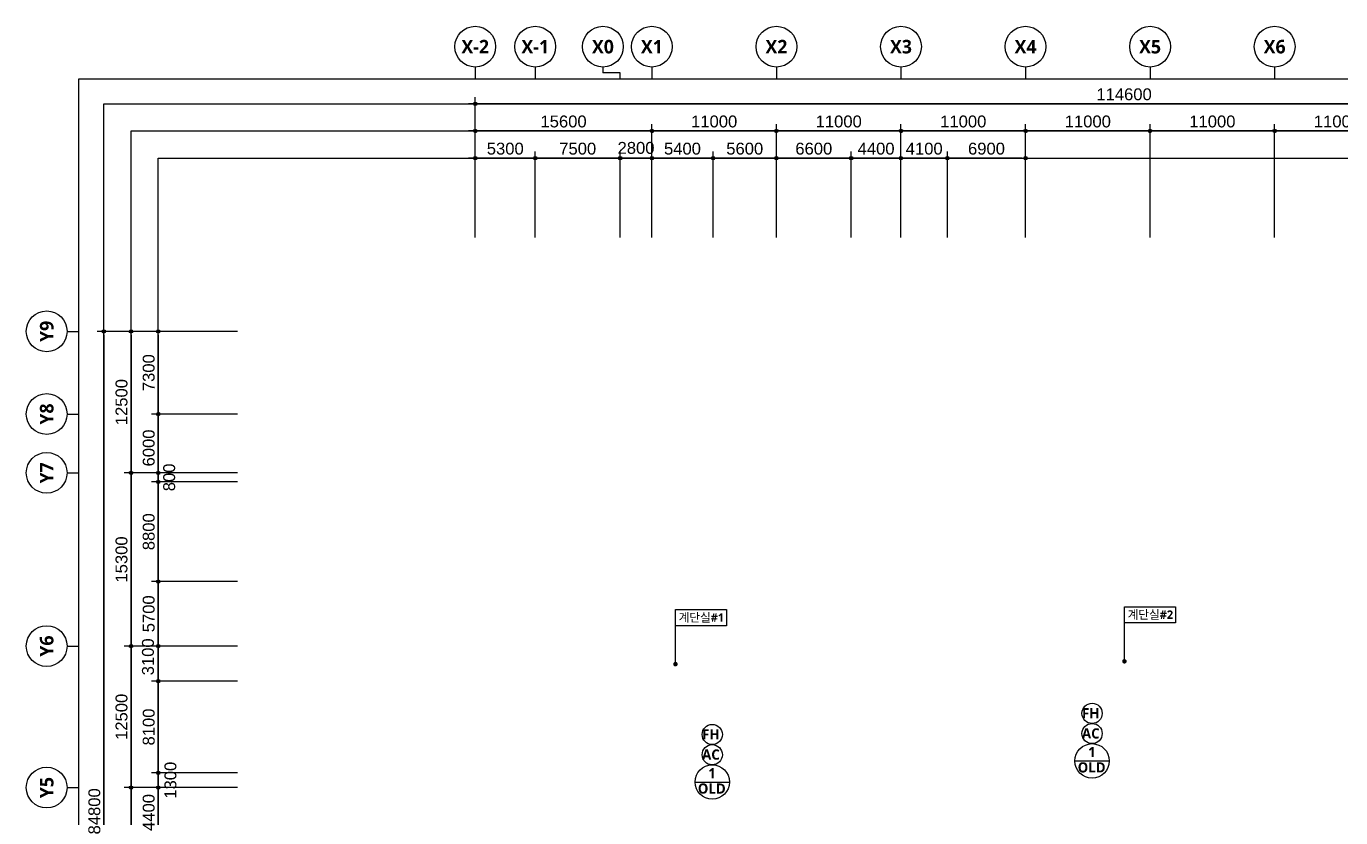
# Model space of a CAD drawing. Header units: millimetres. Extents: x 28132 to 241812, y 7641 to 169666.
# Drawn here: x 28132 to 144216, y 99754 to 169666 of the extents above; entities that cross this region are included whole.
import ezdxf
from ezdxf.enums import TextEntityAlignment as Align

# ---------------------------------------------------------------- set-up
doc = ezdxf.new("R2010")
doc.units = ezdxf.units.MM
doc.header["$LTSCALE"] = 50
doc.header["$MEASUREMENT"] = 0
doc.layers.get('0').update_dxf_attribs({"linetype": 'CONTINUOUS'})
doc.layers.get('Defpoints').update_dxf_attribs({"color": 181, "linetype": 'CONTINUOUS'})
for name, color, linetype in [('0_OLD', 3, 'CONTINUOUS'), ('A-ANNO-TEXT2', 7, 'CONTINUOUS'), ('SYM', 8, 'CONTINUOUS'), ('X-SEC-종$0$A-ST-AXIS-BUB', 7, 'CONTINUOUS')]:
    doc.layers.add(name, color=color, linetype=linetype)
doc.layers.add('Defpoint', color=161, linetype='CONTINUOUS', plot=False)
doc.styles.add('SH_대대리576', font='')
doc.styles.get("Standard").update_dxf_attribs({"font": 'arial.ttf'})
doc.styles.get('SH_대대리576').set_extended_font_data('NanumGothic', bold=True)
doc.dimstyles.new('SHP 600', dxfattribs={"dimscale": 300, "dimtxt": 3.5, "dimasz": 1, "dimexe": 2, "dimexo": 2, "dimgap": 1, "dimtad": 1, "dimdec": 0, "dimzin": 0, "dimdsep": 46, "dimtxsty": 'Standard', "dimblk": 'DIMDOT', "dimcen": 0.09, "dimclrt": 3, "dimadec": 0, "dimazin": 1, "dimtfac": 1, "dimtdec": 0, "dimtix": 1, "dimtmove": 2, "dimatfit": 0, "dimldrblk": 'DIMDOT', "dimfxl": 1, "dimtfillclr": 3, "dimtolj": 1, "dimtzin": 0, "dimarcsym": 0})

# ---------------------------------------------------------------- blocks, each defined once
blk = doc.blocks.new('DIMDOT')
at = {"linetype": 'Continuous'}
blk.add_line((-2, 0), (2, 0), dxfattribs=at)
for radius in [0.5, 0.25]:
    blk.add_circle((0, 0), radius, dxfattribs=at)
blk = doc.blocks.new('*D228')
at = {"color": 0, "lineweight": -2}
for p, q in [((46782, 142716), (34382, 142716)), ((34982, 142416), (34982, 58216)), ((46782, 57916), (34382, 57916))]:
    blk.add_line(p, q, dxfattribs=at)
at = {"layer": 'Defpoints', "color": 0}
for p in [(47382, 142716), (34982, 57916), (47382, 57916)]:
    blk.add_point(p, dxfattribs=at)
at = {"color": 0, "linetype": 'ByBlock', "lineweight": -2, "xscale": 300, "yscale": 300, "zscale": 300}
for p, rotation in [((34982, 142716), 90), ((34982, 57916), 270)]:
    blk.add_blockref('DIMDOT', p, dxfattribs=dict(at, rotation=rotation))
at = {"color": 3, "insert": (34146, 100316), "char_height": 1050, "attachment_point": 5, "rotation": 90}
blk.add_mtext('\\A1;84800', dxfattribs=at)
blk = doc.blocks.new('*D232')
at = {"color": 0, "lineweight": -2}
for p, q in [((46782, 102416), (36782, 102416)), ((37382, 102116), (37382, 91716)), ((46782, 91416), (36782, 91416))]:
    blk.add_line(p, q, dxfattribs=at)
at = {"layer": 'Defpoints', "color": 0}
for p in [(47382, 102416), (37382, 91416), (47382, 91416)]:
    blk.add_point(p, dxfattribs=at)
at = {"color": 0, "linetype": 'ByBlock', "lineweight": -2, "xscale": 300, "yscale": 300, "zscale": 300}
for p, rotation in [((37382, 102416), 90), ((37382, 91416), 270)]:
    blk.add_blockref('DIMDOT', p, dxfattribs=dict(at, rotation=rotation))
at = {"color": 3, "insert": (36546, 96916), "char_height": 1050, "attachment_point": 5, "rotation": 90}
blk.add_mtext('\\A1;11000', dxfattribs=at)
blk = doc.blocks.new('*D233')
at = {"color": 0, "lineweight": -2}
for p, q in [((46782, 114916), (36782, 114916)), ((37382, 114616), (37382, 102716)), ((46782, 102416), (36782, 102416))]:
    blk.add_line(p, q, dxfattribs=at)
at = {"layer": 'Defpoints', "color": 0}
for p in [(47382, 114916), (37382, 102416), (47382, 102416)]:
    blk.add_point(p, dxfattribs=at)
at = {"color": 0, "linetype": 'ByBlock', "lineweight": -2, "xscale": 300, "yscale": 300, "zscale": 300}
for p, rotation in [((37382, 114916), 90), ((37382, 102416), 270)]:
    blk.add_blockref('DIMDOT', p, dxfattribs=dict(at, rotation=rotation))
at = {"color": 3, "insert": (36546, 108666), "char_height": 1050, "attachment_point": 5, "rotation": 90}
blk.add_mtext('\\A1;12500', dxfattribs=at)
blk = doc.blocks.new('*D234')
at = {"color": 0, "lineweight": -2}
for p, q in [((46782, 130216), (36782, 130216)), ((37382, 129916), (37382, 115216)), ((46782, 114916), (36782, 114916))]:
    blk.add_line(p, q, dxfattribs=at)
at = {"layer": 'Defpoints', "color": 0}
for p in [(47382, 130216), (37382, 114916), (47382, 114916)]:
    blk.add_point(p, dxfattribs=at)
at = {"color": 0, "linetype": 'ByBlock', "lineweight": -2, "xscale": 300, "yscale": 300, "zscale": 300}
for p, rotation in [((37382, 130216), 90), ((37382, 114916), 270)]:
    blk.add_blockref('DIMDOT', p, dxfattribs=dict(at, rotation=rotation))
at = {"color": 3, "insert": (36545, 122566), "char_height": 1050, "attachment_point": 5, "rotation": 90}
blk.add_mtext('\\A1;15300', dxfattribs=at)
blk = doc.blocks.new('*D235')
at = {"color": 0, "lineweight": -2}
for p, q in [((46782, 142716), (36782, 142716)), ((37382, 142416), (37382, 130516)), ((46782, 130216), (36782, 130216))]:
    blk.add_line(p, q, dxfattribs=at)
at = {"layer": 'Defpoints', "color": 0}
for p in [(47382, 142716), (37382, 130216), (47382, 130216)]:
    blk.add_point(p, dxfattribs=at)
at = {"color": 0, "linetype": 'ByBlock', "lineweight": -2, "xscale": 300, "yscale": 300, "zscale": 300}
for p, rotation in [((37382, 142716), 90), ((37382, 130216), 270)]:
    blk.add_blockref('DIMDOT', p, dxfattribs=dict(at, rotation=rotation))
at = {"color": 3, "insert": (36546, 136466), "char_height": 1050, "attachment_point": 5, "rotation": 90}
blk.add_mtext('\\A1;12500', dxfattribs=at)
blk = doc.blocks.new('*D236')
at = {"color": 0, "lineweight": -2}
for p, q in [((46782, 135416), (39182, 135416)), ((39782, 135116), (39782, 129716)), ((46782, 129416), (39182, 129416))]:
    blk.add_line(p, q, dxfattribs=at)
at = {"layer": 'Defpoints', "color": 0}
for p in [(47382, 135416), (39782, 129416), (47382, 129416)]:
    blk.add_point(p, dxfattribs=at)
at = {"color": 0, "linetype": 'ByBlock', "lineweight": -2, "xscale": 300, "yscale": 300, "zscale": 300}
for p, rotation in [((39782, 135416), 90), ((39782, 129416), 270)]:
    blk.add_blockref('DIMDOT', p, dxfattribs=dict(at, rotation=rotation))
at = {"color": 3, "insert": (38946, 132416), "char_height": 1050, "attachment_point": 5, "rotation": 90}
blk.add_mtext('\\A1;6000', dxfattribs=at)
blk = doc.blocks.new('*D237')
at = {"color": 0, "lineweight": -2}
for p, q in [((46782, 129416), (39182, 129416)), ((39782, 129116), (39782, 120916)), ((46782, 120616), (39182, 120616))]:
    blk.add_line(p, q, dxfattribs=at)
at = {"layer": 'Defpoints', "color": 0}
for p in [(47382, 129416), (39782, 120616), (47382, 120616)]:
    blk.add_point(p, dxfattribs=at)
at = {"color": 0, "linetype": 'ByBlock', "lineweight": -2, "xscale": 300, "yscale": 300, "zscale": 300}
for p, rotation in [((39782, 129416), 90), ((39782, 120616), 270)]:
    blk.add_blockref('DIMDOT', p, dxfattribs=dict(at, rotation=rotation))
at = {"color": 3, "insert": (38946, 125016), "char_height": 1050, "attachment_point": 5, "rotation": 90}
blk.add_mtext('\\A1;8800', dxfattribs=at)
blk = doc.blocks.new('*D238')
at = {"color": 0, "lineweight": -2}
for p, q in [((46782, 120616), (39182, 120616)), ((39782, 120316), (39782, 115216)), ((46782, 114916), (39182, 114916))]:
    blk.add_line(p, q, dxfattribs=at)
at = {"layer": 'Defpoints', "color": 0}
for p in [(47382, 120616), (39782, 114916), (47382, 114916)]:
    blk.add_point(p, dxfattribs=at)
at = {"color": 0, "linetype": 'ByBlock', "lineweight": -2, "xscale": 300, "yscale": 300, "zscale": 300}
for p, rotation in [((39782, 120616), 90), ((39782, 114916), 270)]:
    blk.add_blockref('DIMDOT', p, dxfattribs=dict(at, rotation=rotation))
at = {"color": 3, "insert": (38946, 117766), "char_height": 1050, "attachment_point": 5, "rotation": 90}
blk.add_mtext('\\A1;5700', dxfattribs=at)
blk = doc.blocks.new('*D239')
at = {"color": 0, "lineweight": -2}
for p, q in [((46782, 114916), (39182, 114916)), ((39782, 114616), (39782, 112116)), ((46782, 111816), (39182, 111816))]:
    blk.add_line(p, q, dxfattribs=at)
at = {"layer": 'Defpoints', "color": 0}
for p in [(47382, 114916), (39782, 111816), (47382, 111816)]:
    blk.add_point(p, dxfattribs=at)
at = {"color": 0, "linetype": 'ByBlock', "lineweight": -2, "xscale": 300, "yscale": 300, "zscale": 300}
for p, rotation in [((39782, 114916), 90), ((39782, 111816), 270)]:
    blk.add_blockref('DIMDOT', p, dxfattribs=dict(at, rotation=rotation))
at = {"color": 3, "insert": (38881, 113966), "char_height": 1050, "attachment_point": 5, "rotation": 90}
blk.add_mtext('\\A1;3100', dxfattribs=at)
blk = doc.blocks.new('*D240')
at = {"color": 0, "lineweight": -2}
for p, q in [((46782, 111816), (39182, 111816)), ((39782, 111516), (39782, 104016)), ((46782, 103716), (39182, 103716))]:
    blk.add_line(p, q, dxfattribs=at)
at = {"layer": 'Defpoints', "color": 0}
for p in [(47382, 111816), (39782, 103716), (47382, 103716)]:
    blk.add_point(p, dxfattribs=at)
at = {"color": 0, "linetype": 'ByBlock', "lineweight": -2, "xscale": 300, "yscale": 300, "zscale": 300}
for p, rotation in [((39782, 111816), 90), ((39782, 103716), 270)]:
    blk.add_blockref('DIMDOT', p, dxfattribs=dict(at, rotation=rotation))
at = {"color": 3, "insert": (38946, 107766), "char_height": 1050, "attachment_point": 5, "rotation": 90}
blk.add_mtext('\\A1;8100', dxfattribs=at)
blk = doc.blocks.new('*D241')
at = {"color": 0, "lineweight": -2}
for p, q in [((46782, 103716), (39182, 103716)), ((39782, 103416), (39782, 102716)), ((46782, 102416), (39182, 102416))]:
    blk.add_line(p, q, dxfattribs=at)
at = {"layer": 'Defpoints', "color": 0}
for p in [(47382, 103716), (39782, 102416), (47382, 102416)]:
    blk.add_point(p, dxfattribs=at)
at = {"color": 0, "linetype": 'ByBlock', "lineweight": -2, "xscale": 300, "yscale": 300, "zscale": 300}
for p, rotation in [((39782, 103716), 90), ((39782, 102416), 270)]:
    blk.add_blockref('DIMDOT', p, dxfattribs=dict(at, rotation=rotation))
at = {"color": 3, "insert": (40867, 103066), "char_height": 1050, "attachment_point": 5, "rotation": 90}
blk.add_mtext('\\A1;1300', dxfattribs=at)
blk = doc.blocks.new('*D242')
at = {"color": 0, "lineweight": -2}
for p, q in [((46782, 102416), (39182, 102416)), ((39782, 102116), (39782, 98316)), ((46782, 98016), (39182, 98016))]:
    blk.add_line(p, q, dxfattribs=at)
at = {"layer": 'Defpoints', "color": 0}
for p in [(47382, 102416), (39782, 98016), (47382, 98016)]:
    blk.add_point(p, dxfattribs=at)
at = {"color": 0, "linetype": 'ByBlock', "lineweight": -2, "xscale": 300, "yscale": 300, "zscale": 300}
for p, rotation in [((39782, 102416), 90), ((39782, 98016), 270)]:
    blk.add_blockref('DIMDOT', p, dxfattribs=dict(at, rotation=rotation))
at = {"color": 3, "insert": (38946, 100216), "char_height": 1050, "attachment_point": 5, "rotation": 90}
blk.add_mtext('\\A1;4400', dxfattribs=at)
blk = doc.blocks.new('*D251')
at = {"color": 0, "lineweight": -2}
for p, q in [((46782, 142716), (39182, 142716)), ((39782, 142416), (39782, 135716)), ((46782, 135416), (39182, 135416))]:
    blk.add_line(p, q, dxfattribs=at)
at = {"layer": 'Defpoints', "color": 0}
for p in [(47382, 142716), (39782, 135416), (47382, 135416)]:
    blk.add_point(p, dxfattribs=at)
at = {"color": 0, "linetype": 'ByBlock', "lineweight": -2, "xscale": 300, "yscale": 300, "zscale": 300}
for p, rotation in [((39782, 142716), 90), ((39782, 135416), 270)]:
    blk.add_blockref('DIMDOT', p, dxfattribs=dict(at, rotation=rotation))
at = {"color": 3, "insert": (38945, 139066), "char_height": 1050, "attachment_point": 5, "rotation": 90}
blk.add_mtext('\\A1;7300', dxfattribs=at)
blk = doc.blocks.new('*D252')
at = {"color": 0, "lineweight": -2}
for p, q in [((67782, 151016), (67782, 163416)), ((182082, 162816), (68082, 162816)), ((182382, 151016), (182382, 163416))]:
    blk.add_line(p, q, dxfattribs=at)
at = {"layer": 'Defpoints', "color": 0}
for p in [(67782, 162816), (67782, 150416), (182382, 150416)]:
    blk.add_point(p, dxfattribs=at)
at = {"color": 0, "linetype": 'ByBlock', "lineweight": -2, "xscale": 300, "yscale": 300, "zscale": 300, "rotation": 180}
blk.add_blockref('DIMDOT', (67782, 162816), dxfattribs=at)
at = {"color": 0, "linetype": 'ByBlock', "lineweight": -2, "xscale": 300, "yscale": 300, "zscale": 300}
blk.add_blockref('DIMDOT', (182382, 162816), dxfattribs=at)
at = {"color": 3, "insert": (125082, 163652), "char_height": 1050, "attachment_point": 5}
blk.add_mtext('\\A1;114600', dxfattribs=at)
blk = doc.blocks.new('*D253')
at = {"color": 0, "lineweight": -2}
for p, q in [((83382, 151016), (83382, 161016)), ((94082, 160416), (83682, 160416)), ((94382, 151016), (94382, 161016))]:
    blk.add_line(p, q, dxfattribs=at)
at = {"layer": 'Defpoints', "color": 0}
for p in [(83382, 160416), (83382, 150416), (94382, 150416)]:
    blk.add_point(p, dxfattribs=at)
at = {"color": 0, "linetype": 'ByBlock', "lineweight": -2, "xscale": 300, "yscale": 300, "zscale": 300, "rotation": 180}
blk.add_blockref('DIMDOT', (83382, 160416), dxfattribs=at)
at = {"color": 0, "linetype": 'ByBlock', "lineweight": -2, "xscale": 300, "yscale": 300, "zscale": 300}
blk.add_blockref('DIMDOT', (94382, 160416), dxfattribs=at)
at = {"color": 3, "insert": (88882, 161252), "char_height": 1050, "attachment_point": 5}
blk.add_mtext('\\A1;11000', dxfattribs=at)
blk = doc.blocks.new('*D254')
at = {"color": 0, "lineweight": -2}
for p, q in [((94382, 151016), (94382, 161016)), ((105082, 160416), (94682, 160416)), ((105382, 151016), (105382, 161016))]:
    blk.add_line(p, q, dxfattribs=at)
at = {"layer": 'Defpoints', "color": 0}
for p in [(94382, 160416), (94382, 150416), (105382, 150416)]:
    blk.add_point(p, dxfattribs=at)
at = {"color": 0, "linetype": 'ByBlock', "lineweight": -2, "xscale": 300, "yscale": 300, "zscale": 300, "rotation": 180}
blk.add_blockref('DIMDOT', (94382, 160416), dxfattribs=at)
at = {"color": 0, "linetype": 'ByBlock', "lineweight": -2, "xscale": 300, "yscale": 300, "zscale": 300}
blk.add_blockref('DIMDOT', (105382, 160416), dxfattribs=at)
at = {"color": 3, "insert": (99882, 161252), "char_height": 1050, "attachment_point": 5}
blk.add_mtext('\\A1;11000', dxfattribs=at)
blk = doc.blocks.new('*D255')
at = {"color": 0, "lineweight": -2}
for p, q in [((105382, 151016), (105382, 161016)), ((116082, 160416), (105682, 160416)), ((116382, 151016), (116382, 161016))]:
    blk.add_line(p, q, dxfattribs=at)
at = {"layer": 'Defpoints', "color": 0}
for p in [(105382, 160416), (105382, 150416), (116382, 150416)]:
    blk.add_point(p, dxfattribs=at)
at = {"color": 0, "linetype": 'ByBlock', "lineweight": -2, "xscale": 300, "yscale": 300, "zscale": 300, "rotation": 180}
blk.add_blockref('DIMDOT', (105382, 160416), dxfattribs=at)
at = {"color": 0, "linetype": 'ByBlock', "lineweight": -2, "xscale": 300, "yscale": 300, "zscale": 300}
blk.add_blockref('DIMDOT', (116382, 160416), dxfattribs=at)
at = {"color": 3, "insert": (110882, 161252), "char_height": 1050, "attachment_point": 5}
blk.add_mtext('\\A1;11000', dxfattribs=at)
blk = doc.blocks.new('*D256')
at = {"color": 0, "lineweight": -2}
for p, q in [((116382, 151016), (116382, 161016)), ((127082, 160416), (116682, 160416)), ((127382, 151016), (127382, 161016))]:
    blk.add_line(p, q, dxfattribs=at)
at = {"layer": 'Defpoints', "color": 0}
for p in [(116382, 160416), (116382, 150416), (127382, 150416)]:
    blk.add_point(p, dxfattribs=at)
at = {"color": 0, "linetype": 'ByBlock', "lineweight": -2, "xscale": 300, "yscale": 300, "zscale": 300, "rotation": 180}
blk.add_blockref('DIMDOT', (116382, 160416), dxfattribs=at)
at = {"color": 0, "linetype": 'ByBlock', "lineweight": -2, "xscale": 300, "yscale": 300, "zscale": 300}
blk.add_blockref('DIMDOT', (127382, 160416), dxfattribs=at)
at = {"color": 3, "insert": (121882, 161252), "char_height": 1050, "attachment_point": 5}
blk.add_mtext('\\A1;11000', dxfattribs=at)
blk = doc.blocks.new('*D257')
at = {"color": 0, "lineweight": -2}
for p, q in [((127382, 151016), (127382, 161016)), ((138082, 160416), (127682, 160416)), ((138382, 151016), (138382, 161016))]:
    blk.add_line(p, q, dxfattribs=at)
at = {"layer": 'Defpoints', "color": 0}
for p in [(127382, 160416), (127382, 150416), (138382, 150416)]:
    blk.add_point(p, dxfattribs=at)
at = {"color": 0, "linetype": 'ByBlock', "lineweight": -2, "xscale": 300, "yscale": 300, "zscale": 300, "rotation": 180}
blk.add_blockref('DIMDOT', (127382, 160416), dxfattribs=at)
at = {"color": 0, "linetype": 'ByBlock', "lineweight": -2, "xscale": 300, "yscale": 300, "zscale": 300}
blk.add_blockref('DIMDOT', (138382, 160416), dxfattribs=at)
at = {"color": 3, "insert": (132882, 161252), "char_height": 1050, "attachment_point": 5}
blk.add_mtext('\\A1;11000', dxfattribs=at)
blk = doc.blocks.new('*D258')
at = {"color": 0, "lineweight": -2}
for p, q in [((138382, 151016), (138382, 161016)), ((149082, 160416), (138682, 160416)), ((149382, 151016), (149382, 161016))]:
    blk.add_line(p, q, dxfattribs=at)
at = {"layer": 'Defpoints', "color": 0}
for p in [(138382, 160416), (138382, 150416), (149382, 150416)]:
    blk.add_point(p, dxfattribs=at)
at = {"color": 0, "linetype": 'ByBlock', "lineweight": -2, "xscale": 300, "yscale": 300, "zscale": 300, "rotation": 180}
blk.add_blockref('DIMDOT', (138382, 160416), dxfattribs=at)
at = {"color": 0, "linetype": 'ByBlock', "lineweight": -2, "xscale": 300, "yscale": 300, "zscale": 300}
blk.add_blockref('DIMDOT', (149382, 160416), dxfattribs=at)
at = {"color": 3, "insert": (143882, 161252), "char_height": 1050, "attachment_point": 5}
blk.add_mtext('\\A1;11000', dxfattribs=at)
blk = doc.blocks.new('*D262')
at = {"color": 0, "lineweight": -2}
for p, q in [((67782, 151016), (67782, 161016)), ((83082, 160416), (68082, 160416)), ((83382, 151016), (83382, 161016))]:
    blk.add_line(p, q, dxfattribs=at)
at = {"layer": 'Defpoints', "color": 0}
for p in [(67782, 160416), (67782, 150416), (83382, 150416)]:
    blk.add_point(p, dxfattribs=at)
at = {"color": 0, "linetype": 'ByBlock', "lineweight": -2, "xscale": 300, "yscale": 300, "zscale": 300, "rotation": 180}
blk.add_blockref('DIMDOT', (67782, 160416), dxfattribs=at)
at = {"color": 0, "linetype": 'ByBlock', "lineweight": -2, "xscale": 300, "yscale": 300, "zscale": 300}
blk.add_blockref('DIMDOT', (83382, 160416), dxfattribs=at)
at = {"color": 3, "insert": (75582, 161252), "char_height": 1050, "attachment_point": 5}
blk.add_mtext('\\A1;15600', dxfattribs=at)
blk = doc.blocks.new('*D263')
at = {"color": 0, "lineweight": -2}
for p, q in [((67782, 151016), (67782, 158616)), ((72782, 158016), (68082, 158016)), ((73082, 151016), (73082, 158616))]:
    blk.add_line(p, q, dxfattribs=at)
at = {"layer": 'Defpoints', "color": 0}
for p in [(67782, 158016), (67782, 150416), (73082, 150416)]:
    blk.add_point(p, dxfattribs=at)
at = {"color": 0, "linetype": 'ByBlock', "lineweight": -2, "xscale": 300, "yscale": 300, "zscale": 300, "rotation": 180}
blk.add_blockref('DIMDOT', (67782, 158016), dxfattribs=at)
at = {"color": 0, "linetype": 'ByBlock', "lineweight": -2, "xscale": 300, "yscale": 300, "zscale": 300}
blk.add_blockref('DIMDOT', (73082, 158016), dxfattribs=at)
at = {"color": 3, "insert": (70432, 158853), "char_height": 1050, "attachment_point": 5}
blk.add_mtext('\\A1;5300', dxfattribs=at)
blk = doc.blocks.new('*D264')
at = {"color": 0, "lineweight": -2}
for p, q in [((73082, 151016), (73082, 158616)), ((80282, 158016), (73382, 158016)), ((80582, 151016), (80582, 158616))]:
    blk.add_line(p, q, dxfattribs=at)
at = {"layer": 'Defpoints', "color": 0}
for p in [(73082, 158016), (73082, 150416), (80582, 150416)]:
    blk.add_point(p, dxfattribs=at)
at = {"color": 0, "linetype": 'ByBlock', "lineweight": -2, "xscale": 300, "yscale": 300, "zscale": 300, "rotation": 180}
blk.add_blockref('DIMDOT', (73082, 158016), dxfattribs=at)
at = {"color": 0, "linetype": 'ByBlock', "lineweight": -2, "xscale": 300, "yscale": 300, "zscale": 300}
blk.add_blockref('DIMDOT', (80582, 158016), dxfattribs=at)
at = {"color": 3, "insert": (76832, 158852), "char_height": 1050, "attachment_point": 5}
blk.add_mtext('\\A1;7500', dxfattribs=at)
blk = doc.blocks.new('*D265')
at = {"color": 0, "lineweight": -2}
for p, q in [((80582, 151016), (80582, 158616)), ((83082, 158016), (80882, 158016)), ((83382, 151016), (83382, 158616))]:
    blk.add_line(p, q, dxfattribs=at)
at = {"layer": 'Defpoints', "color": 0}
for p in [(80582, 158016), (80582, 150416), (83382, 150416)]:
    blk.add_point(p, dxfattribs=at)
at = {"color": 0, "linetype": 'ByBlock', "lineweight": -2, "xscale": 300, "yscale": 300, "zscale": 300, "rotation": 180}
blk.add_blockref('DIMDOT', (80582, 158016), dxfattribs=at)
at = {"color": 0, "linetype": 'ByBlock', "lineweight": -2, "xscale": 300, "yscale": 300, "zscale": 300}
blk.add_blockref('DIMDOT', (83382, 158016), dxfattribs=at)
at = {"color": 3, "insert": (81982, 158917), "char_height": 1050, "attachment_point": 5}
blk.add_mtext('\\A1;2800', dxfattribs=at)
blk = doc.blocks.new('*D266')
at = {"color": 0, "lineweight": -2}
for p, q in [((83382, 151016), (83382, 158616)), ((88482, 158016), (83682, 158016)), ((88782, 151016), (88782, 158616))]:
    blk.add_line(p, q, dxfattribs=at)
at = {"layer": 'Defpoints', "color": 0}
for p in [(83382, 158016), (83382, 150416), (88782, 150416)]:
    blk.add_point(p, dxfattribs=at)
at = {"color": 0, "linetype": 'ByBlock', "lineweight": -2, "xscale": 300, "yscale": 300, "zscale": 300, "rotation": 180}
blk.add_blockref('DIMDOT', (83382, 158016), dxfattribs=at)
at = {"color": 0, "linetype": 'ByBlock', "lineweight": -2, "xscale": 300, "yscale": 300, "zscale": 300}
blk.add_blockref('DIMDOT', (88782, 158016), dxfattribs=at)
at = {"color": 3, "insert": (86082, 158852), "char_height": 1050, "attachment_point": 5}
blk.add_mtext('\\A1;5400', dxfattribs=at)
blk = doc.blocks.new('*D267')
at = {"color": 0, "lineweight": -2}
for p, q in [((88782, 151016), (88782, 158616)), ((94082, 158016), (89082, 158016)), ((94382, 151016), (94382, 158616))]:
    blk.add_line(p, q, dxfattribs=at)
at = {"layer": 'Defpoints', "color": 0}
for p in [(88782, 158016), (88782, 150416), (94382, 150416)]:
    blk.add_point(p, dxfattribs=at)
at = {"color": 0, "linetype": 'ByBlock', "lineweight": -2, "xscale": 300, "yscale": 300, "zscale": 300, "rotation": 180}
blk.add_blockref('DIMDOT', (88782, 158016), dxfattribs=at)
at = {"color": 0, "linetype": 'ByBlock', "lineweight": -2, "xscale": 300, "yscale": 300, "zscale": 300}
blk.add_blockref('DIMDOT', (94382, 158016), dxfattribs=at)
at = {"color": 3, "insert": (91582, 158852), "char_height": 1050, "attachment_point": 5}
blk.add_mtext('\\A1;5600', dxfattribs=at)
blk = doc.blocks.new('*D268')
at = {"color": 0, "lineweight": -2}
for p, q in [((94382, 151016), (94382, 158616)), ((100682, 158016), (94682, 158016)), ((100982, 151016), (100982, 158616))]:
    blk.add_line(p, q, dxfattribs=at)
at = {"layer": 'Defpoints', "color": 0}
for p in [(94382, 158016), (94382, 150416), (100982, 150416)]:
    blk.add_point(p, dxfattribs=at)
at = {"color": 0, "linetype": 'ByBlock', "lineweight": -2, "xscale": 300, "yscale": 300, "zscale": 300, "rotation": 180}
blk.add_blockref('DIMDOT', (94382, 158016), dxfattribs=at)
at = {"color": 0, "linetype": 'ByBlock', "lineweight": -2, "xscale": 300, "yscale": 300, "zscale": 300}
blk.add_blockref('DIMDOT', (100982, 158016), dxfattribs=at)
at = {"color": 3, "insert": (97682, 158852), "char_height": 1050, "attachment_point": 5}
blk.add_mtext('\\A1;6600', dxfattribs=at)
blk = doc.blocks.new('*D269')
at = {"color": 0, "lineweight": -2}
for p, q in [((100982, 151016), (100982, 158616)), ((105082, 158016), (101282, 158016)), ((105382, 151016), (105382, 158616))]:
    blk.add_line(p, q, dxfattribs=at)
at = {"layer": 'Defpoints', "color": 0}
for p in [(100982, 158016), (100982, 150416), (105382, 150416)]:
    blk.add_point(p, dxfattribs=at)
at = {"color": 0, "linetype": 'ByBlock', "lineweight": -2, "xscale": 300, "yscale": 300, "zscale": 300, "rotation": 180}
blk.add_blockref('DIMDOT', (100982, 158016), dxfattribs=at)
at = {"color": 0, "linetype": 'ByBlock', "lineweight": -2, "xscale": 300, "yscale": 300, "zscale": 300}
blk.add_blockref('DIMDOT', (105382, 158016), dxfattribs=at)
at = {"color": 3, "insert": (103182, 158852), "char_height": 1050, "attachment_point": 5}
blk.add_mtext('\\A1;4400', dxfattribs=at)
blk = doc.blocks.new('*D270')
at = {"color": 0, "lineweight": -2}
for p, q in [((105382, 151016), (105382, 158616)), ((109182, 158016), (105682, 158016)), ((109482, 151016), (109482, 158616))]:
    blk.add_line(p, q, dxfattribs=at)
at = {"layer": 'Defpoints', "color": 0}
for p in [(105382, 158016), (105382, 150416), (109482, 150416)]:
    blk.add_point(p, dxfattribs=at)
at = {"color": 0, "linetype": 'ByBlock', "lineweight": -2, "xscale": 300, "yscale": 300, "zscale": 300, "rotation": 180}
blk.add_blockref('DIMDOT', (105382, 158016), dxfattribs=at)
at = {"color": 0, "linetype": 'ByBlock', "lineweight": -2, "xscale": 300, "yscale": 300, "zscale": 300}
blk.add_blockref('DIMDOT', (109482, 158016), dxfattribs=at)
at = {"color": 3, "insert": (107432, 158852), "char_height": 1050, "attachment_point": 5}
blk.add_mtext('\\A1;4100', dxfattribs=at)
blk = doc.blocks.new('*D271')
at = {"color": 0, "lineweight": -2}
for p, q in [((109482, 151016), (109482, 158616)), ((116082, 158016), (109782, 158016)), ((116382, 151016), (116382, 158616))]:
    blk.add_line(p, q, dxfattribs=at)
at = {"layer": 'Defpoints', "color": 0}
for p in [(109482, 158016), (109482, 150416), (116382, 150416)]:
    blk.add_point(p, dxfattribs=at)
at = {"color": 0, "linetype": 'ByBlock', "lineweight": -2, "xscale": 300, "yscale": 300, "zscale": 300, "rotation": 180}
blk.add_blockref('DIMDOT', (109482, 158016), dxfattribs=at)
at = {"color": 0, "linetype": 'ByBlock', "lineweight": -2, "xscale": 300, "yscale": 300, "zscale": 300}
blk.add_blockref('DIMDOT', (116382, 158016), dxfattribs=at)
at = {"color": 3, "insert": (112932, 158852), "char_height": 1050, "attachment_point": 5}
blk.add_mtext('\\A1;6900', dxfattribs=at)
blk = doc.blocks.new('X-SEC-종$0$A-ST-AXIS-BUB-1')
at = {"layer": 'X-SEC-종$0$A-ST-AXIS-BUB'}
blk.add_line((0, 350), (0, 0), dxfattribs=at)
blk.add_circle((0, 950), 600, dxfattribs=at)
blk = doc.blocks.new('A$C75C439D1')
at = {"layer": 'X-SEC-종$0$A-ST-AXIS-BUB'}
blk.add_line((1800, 1050, -103000), (1800, 525, -103000), dxfattribs=at)
at = {"layer": 'X-SEC-종$0$A-ST-AXIS-BUB', "elevation": -103000}
blk.add_lwpolyline([(3323, 0), (3323, 525), (1800, 525)], dxfattribs=at)
at = {"layer": 'X-SEC-종$0$A-ST-AXIS-BUB'}
blk.add_circle((1800, 2850, -103000), 1800, dxfattribs=at)
blk = doc.blocks.new('*D273')
at = {"color": 0, "lineweight": -2}
for p, q in [((46782, 130216), (39182, 130216)), ((39782, 130516), (39782, 130816)), ((39782, 130216), (39782, 129416)), ((46782, 129416), (39182, 129416)), ((39782, 129116), (39782, 128816))]:
    blk.add_line(p, q, dxfattribs=at)
at = {"layer": 'Defpoints', "color": 0}
for p in [(47382, 130216), (39782, 129416), (47382, 129416)]:
    blk.add_point(p, dxfattribs=at)
at = {"color": 0, "linetype": 'ByBlock', "lineweight": -2, "xscale": 300, "yscale": 300, "zscale": 300}
for p, rotation in [((39782, 130216), 270), ((39782, 129416), 90)]:
    blk.add_blockref('DIMDOT', p, dxfattribs=dict(at, rotation=rotation))
at = {"color": 3, "insert": (40756, 129816), "char_height": 1050, "attachment_point": 5, "rotation": 90}
blk.add_mtext('\\A1;800', dxfattribs=at)

msp = doc.modelspace()

# ---------------------------------------------------------------- linework, layer by layer
at = {"color": 1}
for centre in [(122260, 108971.9), (88712, 107103.6)]:
    msp.add_circle(centre, 892.1, dxfattribs=at)
for centre in [(122260, 107187.8), (88712, 105319.5)]:
    msp.add_circle(centre, 892.1)
at = {"layer": '0_OLD'}
for p, q in [((120739.4, 104775.1), (123780.7, 104775.1)), ((87191.3, 102906.8), (90232.6, 102906.8))]:
    msp.add_line(p, q, dxfattribs=at)
for centre in [(122260, 104775.1), (88712, 102906.8)]:
    msp.add_circle(centre, 1520.7, dxfattribs=at)
at = {"layer": 'Defpoint'}
for points in [[(203981.8, 36444.9), (32781.8, 36444.9), (32781.8, 165016.3), (203981.8, 165016.3)], [(201781.8, 38644.9), (34981.8, 38644.9), (34981.8, 162816.3), (201781.8, 162816.3)], [(199381.8, 41044.9), (37381.8, 41044.9), (37381.8, 160416.3), (199381.8, 160416.3)], [(196981.8, 43444.9), (39781.8, 43444.9), (39781.8, 158016.3), (196981.8, 158016.3)]]:
    msp.add_lwpolyline(points, close=True, dxfattribs=at)
at = {"layer": 'SYM'}
for points in [[(85462.6, 118145.3), (89972.6, 118145.3), (89972.6, 116715.3), (85462.6, 116715.3)], [(125116.8, 118395.3), (129626.8, 118395.3), (129626.8, 116965.3), (125116.8, 116965.3)]]:
    msp.add_lwpolyline(points, close=True, dxfattribs=at)
for points in [[(85462.6, 113320.3), (85462.6, 116715.3)], [(125116.8, 113570.3), (125116.8, 116965.3)]]:
    msp.add_lwpolyline(points, dxfattribs=at)
at = {"layer": 'SYM', "const_width": 200}
for points in [[(125016.8, 113570.3, 1), (125216.8, 113570.3, 1)], [(85362.6, 113320.3, 1), (85562.6, 113320.3, 1)]]:
    msp.add_lwpolyline(points, format="xyb", close=True, dxfattribs=at)

# ---------------------------------------------------------------- block references
at = {"layer": 'X-SEC-종$0$A-ST-AXIS-BUB', "xscale": 3, "yscale": 3, "zscale": 3}
for p in [(67781.8, 165016.3), (73081.8, 165016.3), (83381.8, 165016.3), (94381.8, 165016.3), (105381.8, 165016.3), (116381.8, 165016.3), (127381.8, 165016.3), (138381.8, 165016.3)]:
    msp.add_blockref('X-SEC-종$0$A-ST-AXIS-BUB-1', p, dxfattribs=at)
at = {"layer": 'X-SEC-종$0$A-ST-AXIS-BUB'}
msp.add_blockref('A$C75C439D1', (77258.9, 165016.3), dxfattribs=at)
at = {"layer": 'X-SEC-종$0$A-ST-AXIS-BUB', "xscale": 3, "yscale": 3, "zscale": 3, "rotation": 90}
for p in [(32781.8, 142716.3), (32781.8, 135416.3), (32781.8, 130216.3), (32781.8, 114916.3), (32781.8, 102416.3)]:
    msp.add_blockref('X-SEC-종$0$A-ST-AXIS-BUB-1', p, dxfattribs=at)

# ---------------------------------------------------------------- texts
at = {"color": 1, "style": 'SH_대대리576'}
for p in [(121365.7, 108536.4), (87817.7, 106668.1)]:
    msp.add_text('FH', height=900, dxfattribs=at).set_placement(p)
at = {"style": 'SH_대대리576'}
for p in [(121365.7, 106752.3), (87817.7, 104884)]:
    msp.add_text('AC', height=900, dxfattribs=at).set_placement(p)
at = {"layer": '0_OLD', "style": 'SH_대대리576'}
for s, p in [('1', (121902.8, 105108.6)), ('OLD', (120986.1, 103748.6)), ('1', (88354.7, 103240.3)), ('OLD', (87438, 101880.3))]:
    msp.add_text(s, height=900, dxfattribs=at).set_placement(p)
at = {"layer": 'A-ANNO-TEXT2', "style": 'SH_대대리576'}
for s, p in [('계단실#1', (85751.5, 117065.1)), ('계단실#2', (125405.7, 117315.1))]:
    msp.add_text(s, height=750, dxfattribs=at).set_placement(p)
at = {"layer": 'X-SEC-종$0$A-ST-AXIS-BUB', "style": 'SH_대대리576'}
for s, p in [('X-2', (67781.8, 167866.3)), ('X-1', (73081.8, 167866.3)), ('X0', (79058.9, 167866.3)), ('X1', (83381.8, 167866.3)), ('X2', (94381.8, 167866.3)), ('X3', (105381.8, 167866.3)), ('X4', (116381.8, 167866.3)), ('X5', (127381.8, 167866.3)), ('X6', (138381.8, 167866.3))]:
    msp.add_text(s, height=1200, dxfattribs=at).set_placement(p, align=Align.MIDDLE_CENTER)
for s, p in [('Y9', (29931.8, 142716.3)), ('Y8', (29931.8, 135416.3)), ('Y7', (29931.8, 130216.3)), ('Y6', (29931.8, 114916.3)), ('Y5', (29931.8, 102416.3))]:
    msp.add_text(s, height=1200, rotation=90, dxfattribs=at).set_placement(p, align=Align.MIDDLE_CENTER)

# ---------------------------------------------------------------- dimensions: what is measured, and where the dimension line sits
for base, p1, p2, picture, middle in [((67781.8, 162816.3), (182381.8, 150416.3), (67781.8, 150416.3), '*D252', (125081.8, 163652.4)), ((67781.8, 160416.3), (83381.8, 150416.3), (67781.8, 150416.3), '*D262', (75581.8, 161252.4)), ((83381.8, 160416.3), (94381.8, 150416.3), (83381.8, 150416.3), '*D253', (88881.8, 161252.4)), ((94381.8, 160416.3), (105381.8, 150416.3), (94381.8, 150416.3), '*D254', (99881.8, 161252.4)), ((105381.8, 160416.3), (116381.8, 150416.3), (105381.8, 150416.3), '*D255', (110881.8, 161252.4)), ((116381.8, 160416.3), (127381.8, 150416.3), (116381.8, 150416.3), '*D256', (121881.8, 161252.4)), ((127381.8, 160416.3), (138381.8, 150416.3), (127381.8, 150416.3), '*D257', (132881.8, 161252.4)), ((138381.8, 160416.3), (149381.8, 150416.3), (138381.8, 150416.3), '*D258', (143881.8, 161252.4)), ((67781.8, 158016.3), (73081.8, 150416.3), (67781.8, 150416.3), '*D263', (70431.8, 158852.8)), ((73081.8, 158016.3), (80581.8, 150416.3), (73081.8, 150416.3), '*D264', (76831.8, 158852.4)), ((83381.8, 158016.3), (88781.8, 150416.3), (83381.8, 150416.3), '*D266', (86081.8, 158852.4)), ((88781.8, 158016.3), (94381.8, 150416.3), (88781.8, 150416.3), '*D267', (91581.8, 158852.4)), ((94381.8, 158016.3), (100981.8, 150416.3), (94381.8, 150416.3), '*D268', (97681.8, 158852.4)), ((100981.8, 158016.3), (105381.8, 150416.3), (100981.8, 150416.3), '*D269', (103181.8, 158852.4)), ((105381.8, 158016.3), (109481.8, 150416.3), (105381.8, 150416.3), '*D270', (107431.8, 158852.4)), ((109481.8, 158016.3), (116381.8, 150416.3), (109481.8, 150416.3), '*D271', (112931.8, 158852.4))]:
    dim = msp.add_linear_dim(base=base, p1=p1, p2=p2, dimstyle='SHP 600')
    dim.commit()
    dim.dimension.update_dxf_attribs({"geometry": picture, "text_midpoint": middle})
dim = msp.add_linear_dim(base=(80581.8, 158016.3), p1=(83381.8, 150416.3), p2=(80581.8, 150416.3), dimstyle='SHP 600')
dim.commit()
dim.dimension.update_dxf_attribs({"geometry": '*D265', "text_midpoint": (81981.8, 158917), "dimtype": 160})
for base, p1, p2, picture, middle in [((34981.8, 57916.3), (47381.8, 142716.3), (47381.8, 57916.3), '*D228', (34145.7, 100316.3)), ((37381.8, 130216.3), (47381.8, 142716.3), (47381.8, 130216.3), '*D235', (36545.7, 136466.3)), ((39781.8, 135416.3), (47381.8, 142716.3), (47381.8, 135416.3), '*D251', (38945.4, 139066.3)), ((39781.8, 129416.3), (47381.8, 135416.3), (47381.8, 129416.3), '*D236', (38945.7, 132416.3)), ((37381.8, 114916.3), (47381.8, 130216.3), (47381.8, 114916.3), '*D234', (36545.4, 122566.3)), ((39781.8, 120616.3), (47381.8, 129416.3), (47381.8, 120616.3), '*D237', (38945.7, 125016.3)), ((39781.8, 114916.3), (47381.8, 120616.3), (47381.8, 114916.3), '*D238', (38945.7, 117766.3)), ((37381.8, 102416.3), (47381.8, 114916.3), (47381.8, 102416.3), '*D233', (36545.7, 108666.3)), ((39781.8, 103716.3), (47381.8, 111816.3), (47381.8, 103716.3), '*D240', (38945.7, 107766.3)), ((37381.8, 91416.3), (47381.8, 102416.3), (47381.8, 91416.3), '*D232', (36545.7, 96916.3)), ((39781.8, 98016.3), (47381.8, 102416.3), (47381.8, 98016.3), '*D242', (38945.7, 100216.3))]:
    dim = msp.add_linear_dim(base=base, p1=p1, p2=p2, angle=90, dimstyle='SHP 600')
    dim.commit()
    dim.dimension.update_dxf_attribs({"geometry": picture, "text_midpoint": middle})
for base, p1, p2, picture, middle in [((39781.8, 129416.3), (47381.8, 130216.3), (47381.8, 129416.3), '*D273', (40756.1, 129816.3)), ((39781.8, 111816.3), (47381.8, 114916.3), (47381.8, 111816.3), '*D239', (38881.2, 113966.3)), ((39781.8, 102416.3), (47381.8, 103716.3), (47381.8, 102416.3), '*D241', (40866.7, 103066.3))]:
    dim = msp.add_linear_dim(base=base, p1=p1, p2=p2, angle=90, dimstyle='SHP 600')
    dim.commit()
    dim.dimension.update_dxf_attribs({"geometry": picture, "text_midpoint": middle, "dimtype": 160})

doc.saveas('drawing.dxf')
